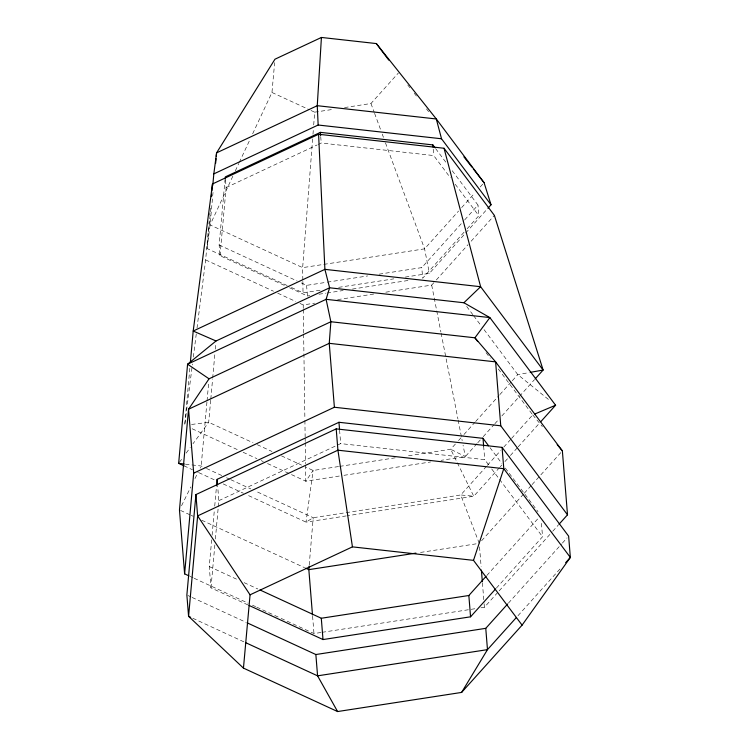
<?xml version="1.0" encoding="UTF-8"?>
<svg xmlns="http://www.w3.org/2000/svg" width="749" height="749" viewBox="0 0 749 749"><rect width="100%" height="100%" fill="white"/><g stroke="black" fill="none" stroke-linecap="round" stroke-linejoin="round"><path stroke-width="0.56" stroke-dasharray="3.75 2.81" d="M312.623 138.865L302.652 267.636L302.839 280.248M312.979 134.221L313.335 129.586M313.7 124.943L314.683 112.181L310.517 110.262M309.225 565.027L313.204 517.709L255.072 490.895M189.834 368.283L184.694 425.32L192.456 364.014M197.006 328.156L205.647 259.912L209.177 220.786M209.692 215.029L209.898 212.735M287.213 285.547L207.089 248.574L210.3 212.959M210.403 211.808L210.918 206.059M213.016 192.371L210.085 224.925L207.089 248.574M284.274 285.322L220 255.662L219.139 245.007L225.075 179.226M220 255.662L226.132 187.568L225.533 180.116M206.939 402.063L201.172 466.018L200.142 468.116M207.042 400.902L208.615 383.46M210.684 400.219L208.699 422.286L192.989 443.754M210.797 399.058L212.576 379.312M212.679 378.151L214.879 353.753M215.3 349.109L215.815 343.304M247.966 604.939L210.975 587.871L209.261 566.562L211.677 539.814M212.098 535.17L214.298 510.743M214.72 506.099L216.498 486.326M210.975 587.871L214.86 544.841M215.384 539.027L218.212 507.635M218.315 506.474L218.839 500.66L217.669 486.073M252.656 133.799L271.962 92.473L274.649 62.654M193.336 357.076L196.266 333.942M232.855 176.184L210.085 224.925L302.652 267.636L424.589 248.837L458.575 211.031M235.326 170.884L238.791 163.469M239.287 162.402L250.185 139.089M181.539 505.762L190.836 486.934M194.974 478.574L198.073 472.291M179.329 462.423L182.747 457.761M186.164 453.089L190.265 447.49M344.54 107.575L370.952 103.502L398.402 72.971M461.665 207.585L474.8 192.98M480.203 186.969L484.069 182.672M379.172 274.171L421.799 267.599L463.94 220.712M464.717 219.85L477.984 205.086L451.6 169.901M464.015 232.237L422.651 278.253L421.799 267.599M467.142 228.763L478.845 215.74L477.984 205.086M405.275 277.083L429.392 273.357L487.131 209.13M385.81 292.185L431.696 285.107L435.572 280.809M436.339 279.948L468.069 244.651M471.158 241.206L494.377 215.384M455.373 444.054L450.692 449.26L406.773 456.038M458.5 440.581L463.182 435.375M463.959 434.504L474.885 422.352M475.662 421.49L499.068 395.453M499.855 394.583L511.558 381.559M512.335 380.698L517.793 374.622L529.3 372.543M476.982 443.623L465.307 456.6L441.03 460.345M477.759 442.753L482.422 437.566M483.208 436.695L494.097 424.58M494.874 423.709L498.768 419.384M501.877 415.92L534.552 379.565M486.578 466.234L460.757 494.958L313.204 517.709L306.013 522.128L247.638 495.192M487.356 465.363L500.66 450.57M503.787 447.087L510.827 439.26M511.604 438.39L532.736 414.89L497.907 368.452M499.48 467.648L473.761 496.25L347.377 515.743M500.257 466.777L501.811 465.045M504.929 461.581L509.61 456.375M510.387 455.514L517.4 447.705M518.177 446.844L539.224 423.428M481.579 540.769L523.523 494.106M524.3 493.245L531.294 485.464M532.071 484.603L560.814 452.63M486.841 575.485L538.475 518.046M496.381 588.087L542.538 536.743L541.274 521.042M480.933 607.823L484.388 607.289L498.375 591.729M499.152 590.867L551.976 532.099M552.753 531.238L558.192 525.189M508.431 603.114L561.6 543.971M562.377 543.1L567.068 537.876M517.971 615.725L560.186 568.753M226.132 187.568L317.024 145.006M318.082 144.51L321.246 143.022L433.718 155.558L450.374 177.785M218.839 500.66L340.673 443.595L484.734 459.652L488.91 465.223M314.683 112.181L333.062 109.354M301.332 282.935L306.594 285.36L326.18 282.345M327.332 282.167L367.656 275.95M291.427 287.494L303.027 292.85L321.405 290.013M338.642 287.354L393.787 278.853M289.545 287.747L307.455 296.014L309.758 295.658M318.971 294.235L325.89 293.177M327.041 292.999L343.164 290.509M352.386 289.086L409.984 280.201M300.021 303.457L303.205 304.927L314.674 303.158M337.621 299.619L374.331 293.954M338.567 466.552L313.138 470.475L305.751 467.067M339.718 466.374L395.21 457.817M339.316 476.036L305.798 481.204L289.863 473.855M343.941 475.325L430.628 461.955M346.225 515.921L306.013 522.128L313.138 470.475L305.798 481.204L305.555 464.857M420.526 552.425L476.944 543.718M299.141 626.716L313.981 633.57L320.89 632.502M322.042 632.325L475.175 608.703M191.547 424.458L208.699 422.286L253.003 442.734M185.406 464.155L201.172 466.018L205.404 467.966M271.962 92.473L309.477 109.775M219.139 245.007L297.119 280.987M205.647 259.912L273.516 291.23M277.757 293.187L295.78 301.501M257.225 444.681L271.99 451.488M281.484 455.869L301.529 465.12M192.128 428.756L238.875 450.318M243.116 452.284L256.926 458.65M261.176 460.616L263.302 461.599M267.552 463.556L288.796 473.359M206.462 468.462L222.313 475.774M226.535 477.722L229.709 479.182M230.767 479.678L250.849 488.938M183.954 465.803L192.446 469.726M198.813 472.666L215.796 480.502M223.23 483.929L243.388 493.235M180.528 510.434L190.068 514.844M191.135 515.331L193.251 516.304M201.734 520.227L304.6 567.686M209.261 566.562L236.74 579.239M244.137 582.656L257.881 588.995M189.909 576.318L193.092 577.779M194.15 578.275L248.237 603.226M252.479 605.183L255.662 606.653M256.72 607.139L273.685 614.976M274.752 615.463L280.051 617.906M281.109 618.393L298.074 626.23M187.924 595.502L191.098 596.962M192.156 597.459L246.075 622.335M192.811 618.271L244.623 642.183M548.39 399.395L517.793 374.622L482.103 327.023M532.736 414.89L542.36 426.593M407.765 84.955L409.918 87.717M414.244 93.251L416.397 96.022M426.481 108.923L428.634 111.685M435.637 148.611L446.741 163.422M455.242 184.263L478.845 215.74M466.702 306.481L473.003 314.889M473.705 315.816L481.401 326.087M486.073 352.657L490.249 358.237M489.977 447.63L501.821 463.425M505.303 468.069L538.035 511.717M491.69 468.94L542.538 536.743M479.248 543.362L460.757 494.958L473.761 496.25L450.692 449.26L465.307 456.6L463.069 445.168M370.952 103.502L374.182 112.247M374.584 113.342L380.632 129.727M382.243 134.099L383.46 137.376M385.473 142.844L424.589 248.837L429.392 273.357M431.696 285.107L440.889 331.985M441.105 333.127L457.911 418.878M458.135 420.02L462.17 440.599M483.648 446.198L484.734 459.652M479.529 546.854L481.12 566.609M482.422 582.881L484.013 602.636M484.107 603.797L484.388 607.289M433.203 149.163L433.718 155.558M320.731 136.627L321.246 143.022M339.587 430.132L340.673 443.595M306.594 285.36L307.455 296.014M312.586 616.137L313.981 633.57M302.858 281.39L303.027 292.85M303.205 304.927L303.251 308.429M303.27 309.599L303.617 332.94M303.635 334.11L304.89 419.328M304.899 420.498L305.143 436.845M305.161 438.006L305.208 441.507M305.227 442.678L305.536 463.697"/><path stroke-width="1.12" d="M487.917 208.259L491.035 204.786L484.069 182.672L436.302 118.969L376.354 43.573L321.424 37.45L317.258 105.693L318.156 125.017L213.821 173.89L212.782 185.377M309.131 566.178L308.841 569.643L312.492 614.966M183.954 465.803L178.655 463.359L187.587 364.201L216.03 340.982L329.607 287.785L463.903 302.755L489.865 317.585L555.589 405.228L540.778 421.696M190.358 362.469L193.195 331.039L212.491 183.964L318.587 134.268L444.035 148.255L494.377 215.384L543.119 370.043L535.329 378.704M211.358 196.622L211.564 194.319M211.873 190.864L212.491 183.964M215.637 163.31L216.058 158.666M216.264 156.335L216.583 152.852L274.958 59.208L321.424 37.45M188.851 575.822L184.61 573.865L193.691 473.153L188.551 409.226L209.037 378.807L330.871 321.742L474.922 337.799L495.613 361.87L562.368 450.898L567.508 514.816L558.96 524.328M195.92 494.593L186.866 595.015L188.579 616.324L243.453 668.108L337.593 711.55L461.599 692.422L522.09 625.134L570.345 557.443L568.631 536.144L502.073 447.378L336.198 428.887L195.92 494.593L197.633 515.902L188.579 616.324L190.695 617.298M216.601 485.165L217.126 479.351L338.96 422.286L483.011 438.343L488.591 445.777M243.453 668.108L250.063 594.818L197.633 515.902L337.921 450.196L503.787 468.687L570.345 557.443L565.654 562.668M213.821 173.89L216.583 152.852L317.258 105.693L436.302 118.969L441.526 138.771L491.035 204.786M522.09 625.134L473.508 560.355L503.787 468.687L502.073 447.378M461.599 692.422L487.477 649.636L516.407 617.457M259.997 589.969L321.293 618.253L468.846 595.502L486.054 576.356M249.024 605.426L323.006 639.562L470.559 616.811L495.595 588.957M247.133 622.822L315.863 654.532L485.764 628.336L507.653 603.984M463.903 302.755L480.624 286.717L444.035 148.255M434.944 147.684L432.856 144.903L320.394 132.367L225.28 176.914L225.449 179.048M193.691 473.153L334.391 407.25L500.753 425.797L567.508 514.816M250.063 594.818L352.442 546.864L473.508 560.355M534.814 414.01L555.589 405.228M530.451 372.337L543.119 370.043L480.624 286.717L324.897 269.359L193.195 331.039L216.03 340.982M415.92 553.127L308.841 569.643L305.658 568.173M318.156 125.017L441.526 138.771M178.655 463.359L184.282 464.024M245.681 642.67L317.576 675.841L487.477 649.636L485.764 628.336M209.037 378.807L187.587 364.201L326.096 299.328L489.865 317.585L474.922 337.799L477.712 341.516M557.181 444.597L562.368 450.898M463.912 156.859L471.833 166.999M473.265 168.843L484.069 182.672M376.354 43.573L388.759 60.107M337.593 711.55L317.576 675.841L315.863 654.532M352.442 546.864L337.921 450.196L336.198 428.887M500.753 425.797L495.613 361.87L329.242 343.332L188.551 409.226L179.47 509.947L184.61 573.865M483.011 438.343L483.648 446.198M481.401 570.092L482.337 581.72M432.856 144.903L433.025 147.038M468.846 595.502L470.559 616.811M320.394 132.367L320.647 135.569M338.96 422.286L339.503 429.018M334.391 407.25L329.242 343.332L330.871 321.742L326.096 299.328L329.607 287.785L324.897 269.359L318.587 134.268M321.293 618.253L323.006 639.562M217.126 479.351L217.575 484.959"/></g></svg>
